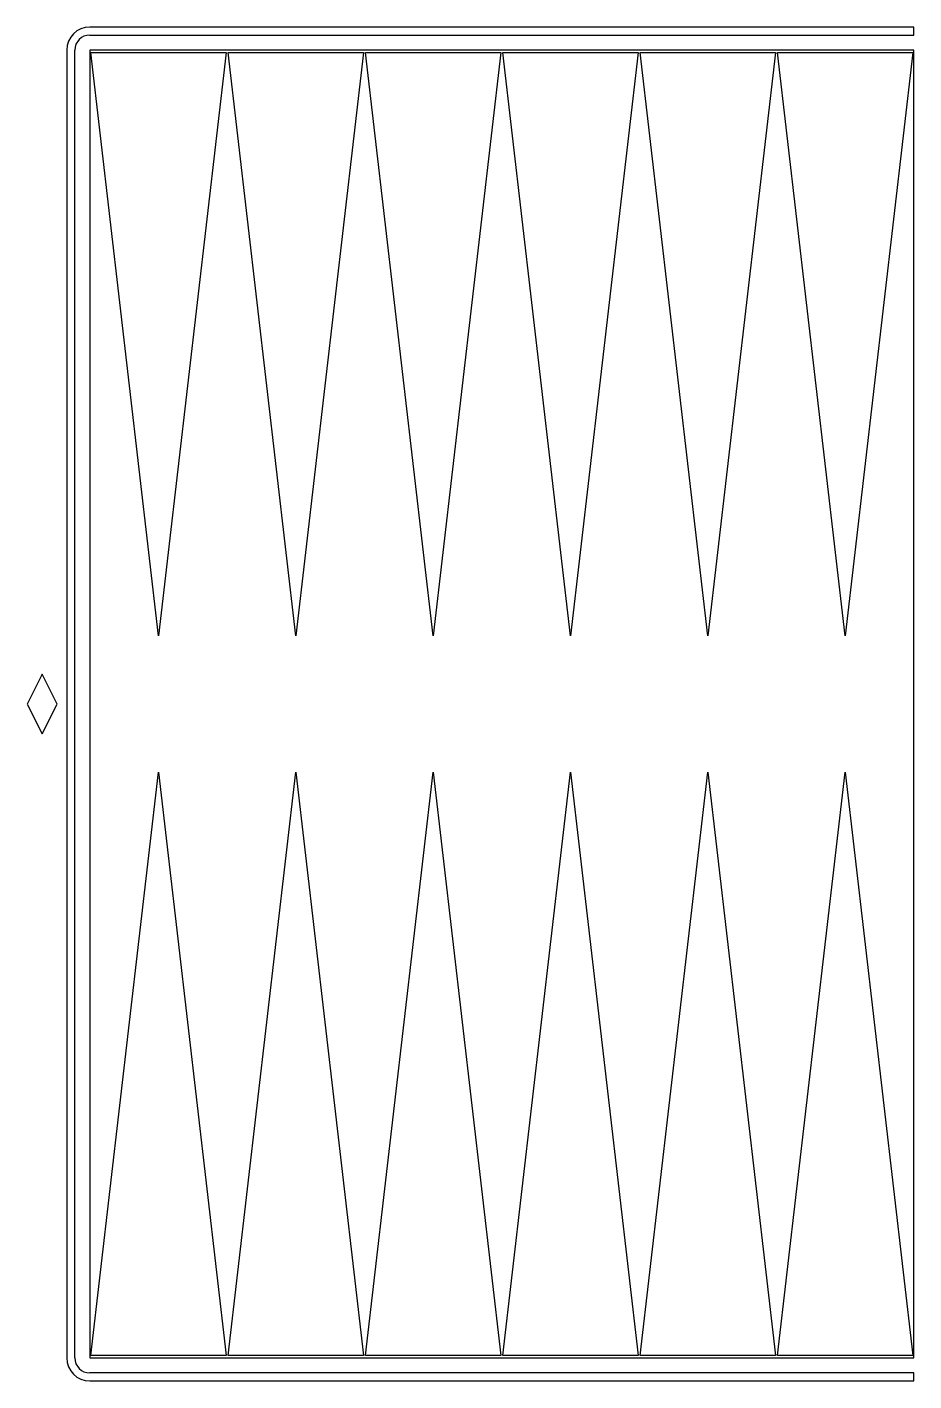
# Model space of a CAD drawing. Header units: millimetres. Extents: x -187 to -9, y -136 to 136.
import ezdxf

# ---------------------------------------------------------------- set-up
doc = ezdxf.new("R2010")
doc.units = ezdxf.units.MM
for name, color, linetype in [('blue', 7, 'Continuous'), ('field', 7, 'Continuous'), ('turquoise', 7, 'Continuous')]:
    doc.layers.add(name, color=color, linetype=linetype)

msp = doc.modelspace()

# ---------------------------------------------------------------- linework, layer by layer
at = {"layer": 'blue'}
for p, q in [((-160.25, 13.66), (-173.81, 130.5)), ((-173.81, 130.5), (-146.69, 130.5)), ((-146.69, 130.5), (-160.25, 13.66)), ((-105.25, 13.66), (-118.81, 130.5)), ((-118.81, 130.5), (-91.69, 130.5)), ((-91.69, 130.5), (-105.25, 13.66)), ((-50.25, 13.66), (-63.81, 130.5)), ((-63.81, 130.5), (-36.69, 130.5)), ((-36.69, 130.5), (-50.25, 13.66)), ((-146.31, -130.5), (-132.75, -13.66)), ((-132.75, -13.66), (-119.19, -130.5)), ((-91.31, -130.5), (-77.75, -13.66)), ((-77.75, -13.66), (-64.19, -130.5)), ((-36.31, -130.5), (-22.75, -13.66)), ((-22.75, -13.66), (-9.19, -130.5)), ((-119.19, -130.5), (-146.31, -130.5)), ((-64.19, -130.5), (-91.31, -130.5)), ((-9.19, -130.5), (-36.31, -130.5))]:
    msp.add_line(p, q, dxfattribs=at)
at = {"layer": 'field'}
for p, q in [((-174, 131), (-174, -131)), ((-9, 131), (-174, 131)), ((-9, -131), (-9, 131)), ((-174, -131), (-9, -131))]:
    msp.add_line(p, q, dxfattribs=at)
at = {"layer": 'turquoise'}
for p, q in [((-9, 135.6), (-174, 135.6)), ((-9, 134), (-9, 135.6)), ((-174, 134), (-9, 134)), ((-178.6, 131), (-178.6, -131)), ((-177, -131), (-177, 131)), ((-132.75, 13.66), (-146.31, 130.5)), ((-146.31, 130.5), (-119.19, 130.5)), ((-119.19, 130.5), (-132.75, 13.66)), ((-77.75, 13.66), (-91.31, 130.5)), ((-91.31, 130.5), (-64.19, 130.5)), ((-64.19, 130.5), (-77.75, 13.66)), ((-22.75, 13.66), (-36.31, 130.5)), ((-36.31, 130.5), (-9.19, 130.5)), ((-9.19, 130.5), (-22.75, 13.66)), ((-183.55, 6), (-186.55, 0)), ((-180.55, 0), (-183.55, 6)), ((-186.55, 0), (-183.55, -6)), ((-183.55, -6), (-180.55, 0)), ((-173.81, -130.5), (-160.25, -13.66)), ((-160.25, -13.66), (-146.69, -130.5)), ((-118.81, -130.5), (-105.25, -13.66)), ((-105.25, -13.66), (-91.69, -130.5)), ((-63.81, -130.5), (-50.25, -13.66)), ((-50.25, -13.66), (-36.69, -130.5)), ((-146.69, -130.5), (-173.81, -130.5)), ((-91.69, -130.5), (-118.81, -130.5)), ((-36.69, -130.5), (-63.81, -130.5)), ((-9, -134), (-174, -134)), ((-174, -135.6), (-9, -135.6)), ((-9, -135.6), (-9, -134))]:
    msp.add_line(p, q, dxfattribs=at)
for centre, radius, start, end in [((-174, 131), 4.6, 90, 180), ((-174, 131), 3, 90, 180), ((-174, -131), 4.6, 180, 270), ((-174, -131), 3, 180, 270)]:
    msp.add_arc(centre, radius, start, end, dxfattribs=at)

doc.saveas('drawing.dxf')
